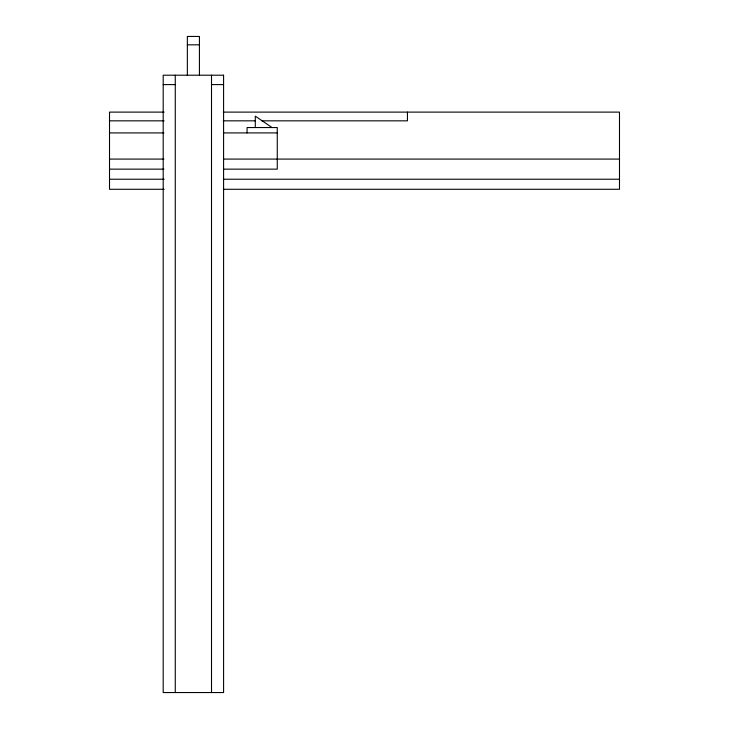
<?xml version="1.0" encoding="UTF-8"?>
<svg xmlns="http://www.w3.org/2000/svg" width="729" height="729" viewBox="0 0 729 729"><rect width="100%" height="100%" fill="white"/><g stroke="black" fill="none" stroke-linecap="round" stroke-linejoin="round"><path stroke-width="1.09" d="M187.353 44.834L199.427 44.834M163.196 84.6L175.27 84.6M211.51 84.6L223.584 84.6M164.153 112.111L109.514 112.111L109.514 189.276L164.153 189.276M223.229 112.111L619.486 112.111L619.486 189.276L223.347 189.276M109.514 120.832L164.098 120.832M223.229 120.832L255.068 120.832M261.893 120.832L407.447 120.832L407.447 112.111M109.514 132.915L163.916 132.915M223.994 132.915L277.266 132.915M109.514 159.086L163.916 159.086M223.994 159.086L619.486 159.086M109.514 169.146L163.916 169.146M223.994 169.146L277.266 169.146L277.266 127.548L247.067 127.548L247.067 132.915M109.514 179.216L164.153 179.216M223.347 179.216L619.486 179.216M272.063 127.548L255.287 116.139L255.287 127.548M211.51 75.205L211.51 692.55M199.427 75.433L199.427 36.45L187.353 36.45L187.353 75.433M175.27 75.205L175.27 692.55M223.584 75.205L163.196 75.205L163.196 692.55L223.584 692.55L223.584 75.205"/></g></svg>
